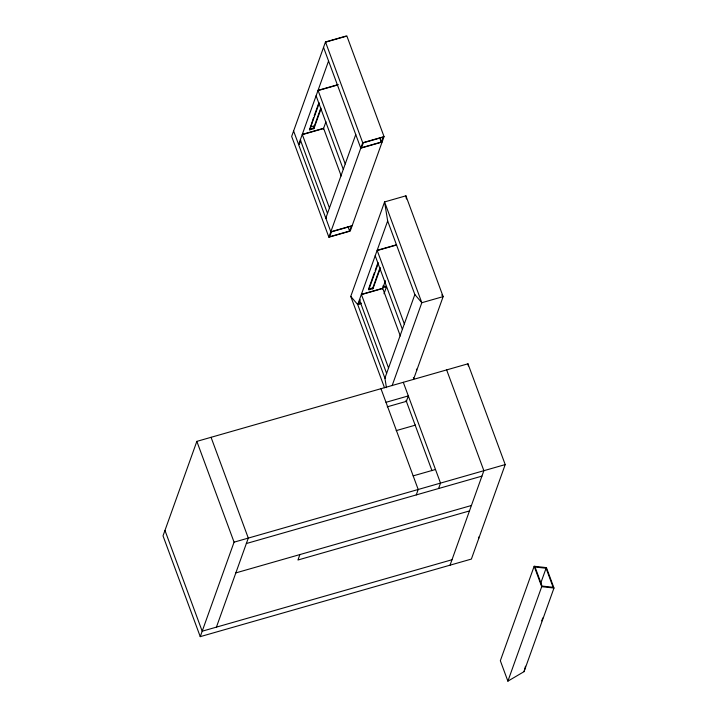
<?xml version="1.0" encoding="UTF-8"?>
<svg xmlns="http://www.w3.org/2000/svg" width="717" height="717" viewBox="0 0 717 717"><rect width="100%" height="100%" fill="white"/><g stroke="black" fill="none" stroke-linecap="round" stroke-linejoin="round"><path stroke-width="1.08" d="M325.482 41.953L291.658 136.427L328.888 237.21L350.219 231.107L384.043 136.633L346.813 35.85L325.482 41.953L362.721 142.737L328.888 237.21M328.565 60.99L298.63 144.601L299.339 144.404L300.701 140.595M196.843 441.376L163.019 535.85L200.249 636.642L471.374 559.072L505.207 464.589L467.968 363.806L196.843 441.376L234.074 542.16L200.249 636.642M320.965 108.939L313.912 128.648L309.645 129.867L313.481 117.785M314.225 115.706L318.312 104.297M309.645 129.867L319.307 102.907M313.912 128.648L313.661 127.967L320.831 108.007M323.322 129.096L325.948 121.782M355.749 134.563L325.805 218.174L326.522 217.968M349.609 231.044L351.357 226.151L331.451 231.851L329.695 236.735L349.609 231.044L348.05 226.841M381.489 142.002L383.237 137.108L363.331 142.808L361.583 147.693L381.489 142.002L379.938 137.798M216.417 627.142L248.297 538.091L211.058 437.307M384.5 387.736L350.756 296.399L384.581 201.925L405.912 195.822L443.142 296.614L413.458 379.535M392.127 385.638L421.82 302.717L384.581 201.925L387.664 220.97L357.729 304.582L384.912 378.146L386.445 387.664M358.437 304.375L360.14 299.625M368.87 288.126L374.435 272.568M375.179 270.497L377.778 263.238M378.406 262.879L368.744 289.847L373.01 288.628L380.44 267.88M372.473 288.826L379.947 267.952M382.43 289.068L385.423 280.705M384.007 293.764L386.266 287.445L385.889 286.424L382.824 286.083M299.894 554.573L297.949 560.004L469.474 510.934M387.664 220.97L414.847 294.535L384.912 378.146L385.621 377.949M406.369 401.35L408.323 395.918L385.997 402.309M416.254 494.918L418.199 489.487L380.969 388.704M438.58 488.528L440.525 483.097L403.295 382.313M450.052 565.175L483.876 470.693L446.646 369.909M534.165 566.26L500.341 660.733L507.887 681.15L524.046 671.65L553.981 588.039L546.444 567.631L534.165 566.26L541.711 586.676L507.887 681.15M540.537 583.71L546.085 568.24L535.034 567.013L542.07 586.067L553.121 587.295L546.085 568.24M525.498 666.218L524.046 671.65M541.72 620.913L542.769 617.982M326.101 42.016L346.006 36.325M338.307 84.552L318.043 90.342L345.227 163.933M318.662 90.414L337.519 85.036M310.282 126.972L314.467 125.78M309.394 129.185L313.661 127.967M302.888 134.464L322.793 128.773M362.721 142.737L384.043 136.633M382.098 142.065L360.776 148.168L323.537 47.385M352.164 225.676L330.833 231.779L293.603 130.996M396.34 244.829L377.142 250.323L404.325 323.905M377.76 250.385L396.626 245.008M368.493 289.166L372.759 287.947L373.01 288.628M361.986 294.445L381.892 288.745M358.088 303.963L361.234 303.067M360.929 303.667L357.729 304.582L350.756 296.399M387.234 406.826L406.7 401.26M396.178 430.63L415.546 425.091M413.171 475.873L435.497 469.492M234.074 542.16L505.207 464.589M246.352 543.531L481.932 476.124M235.83 572.901L471.419 505.494M451.997 559.735L202.194 631.202L164.964 530.419M383.201 287.105L386.266 287.445M541.711 586.676L553.981 588.039M441.753 294.974L443.142 296.614L421.82 302.717L414.847 294.535M379.634 137.512L381.139 141.59M316.098 95.782L343.282 169.364M375.197 255.754L402.38 329.336M416.389 369.112L416.765 370.133M478.445 537.096L478.822 538.108M341.211 175.97L323.6 128.298L302.269 134.402L329.453 207.984M400.31 335.95L382.699 288.27L361.368 294.373L388.551 367.964M413.368 377.527L413.745 378.549M406.001 400.346L431.984 470.684M300.324 139.833L327.508 213.415M359.423 299.805L386.606 373.396M467.968 363.806L468.318 365.921M405.912 195.822L406.422 199.003"/></g></svg>
